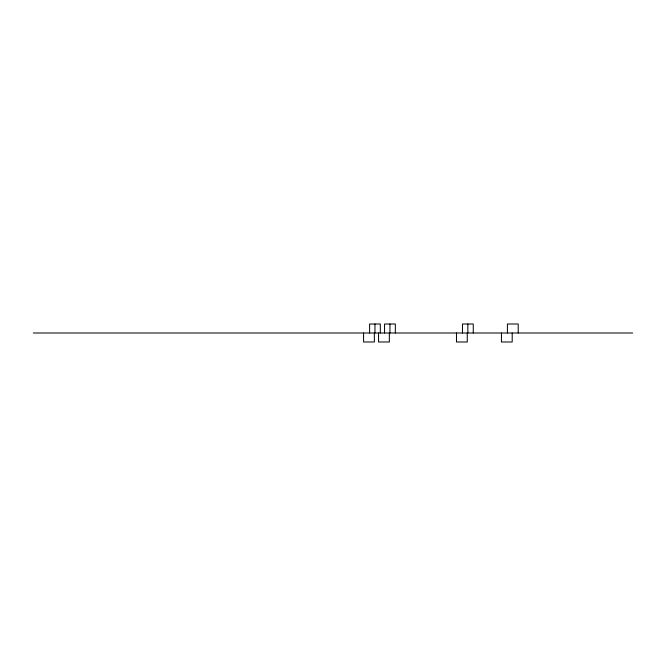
<?xml version="1.0" encoding="UTF-8"?>
<svg xmlns="http://www.w3.org/2000/svg" width="666" height="666" viewBox="0 0 666 666"><rect width="100%" height="100%" fill="white"/><g stroke="black" fill="none" stroke-linecap="round" stroke-linejoin="round"><path stroke-width="1" d="M33.3 333L632.7 333M518.215 333L518.215 324.009L507.425 324.009L507.425 333M512.204 333L512.204 341.991L501.448 341.991L501.448 333M473.26 333L473.26 324.009L462.47 324.009L462.47 333M467.865 324.009L467.865 333M467.266 333L467.266 341.991L456.476 341.991L456.476 333M395.338 333L395.338 324.009L384.548 324.009L384.548 333M389.943 324.009L389.943 333M389.344 333L389.344 341.991L378.554 341.991L378.554 333M380.311 333L380.311 324.009L369.597 324.009L369.605 333M374.958 324.009L374.958 333M374.359 333L374.359 341.991L363.569 341.991L363.569 333"/></g></svg>
